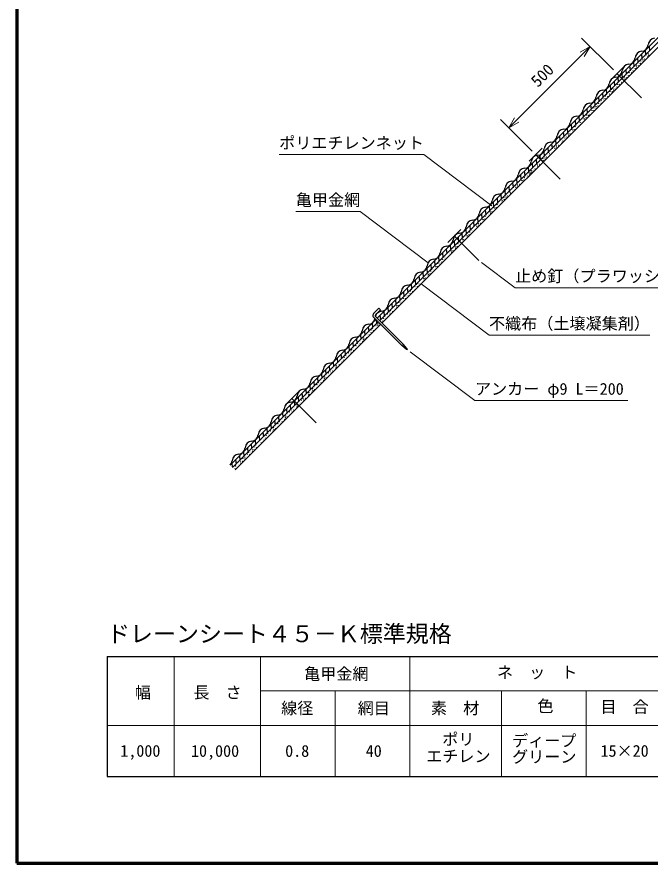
# Model space of a CAD drawing. Units: millimetres, scale not verified. Extents: x 200 to 8200, y 200 to 5824.
# Drawn here: x 200 to 2954, y 200 to 3883 of the extents above; entities that cross this region are included whole.
import ezdxf
from ezdxf.enums import TextEntityAlignment as Align

# ---------------------------------------------------------------- set-up
doc = ezdxf.new("R2010")
doc.units = ezdxf.units.MM
doc.header["$LTSCALE"] = 20
doc.layers.add('C-MTR', color=5, linetype='Continuous')
doc.layers.add('C-MTR-TXT', color=5, linetype='Continuous')
for name, color, linetype, lineweight in [('C-MTR-FRAM', 5, 'Continuous', 25), ('C-MTR-LINE', 5, 'Continuous', 13), ('C-STR', 1, 'Continuous', 25), ('C-STR-DIM', 1, 'Continuous', 13), ('C-STR-HTXT', 1, 'Continuous', 13), ('C-TTL', 2, 'Continuous', 70)]:
    doc.layers.add(name, color=color, linetype=linetype, lineweight=lineweight)
doc.styles.add('ＭＳ ゴシック', font='')
doc.styles.get('ＭＳ ゴシック').set_extended_font_data('MS Gothic')

msp = doc.modelspace()

# ---------------------------------------------------------------- linework, layer by layer
at = {"layer": 'C-MTR-FRAM'}
for p, q in [((592.54, 1099.18), (592.54, 576.18)), ((592.54, 1099.18), (4339.82, 1099.18)), ((592.54, 576.18), (4339.82, 576.18))]:
    msp.add_line(p, q, dxfattribs=at)
at = {"layer": 'C-MTR-LINE'}
for p, q in [((884.24, 1099.18), (884.24, 576.18)), ((1260.16, 1099.18), (1260.16, 576.18)), ((1908.62, 1099.18), (1908.62, 576.18)), ((1260.16, 949.18), (3754.88, 949.18)), ((1584.39, 949.18), (1584.39, 576.18)), ((2308.38, 949.18), (2308.38, 576.18)), ((2676.73, 949.18), (2676.73, 576.18)), ((592.54, 799.18), (4339.82, 799.18))]:
    msp.add_line(p, q, dxfattribs=at)
at = {"layer": 'C-STR', "color": 7}
for p, q in [((1767.51, 2571.99), (3042.02, 3846.5)), ((1778.12, 2561.38), (3048.23, 3831.5)), ((1788.72, 2550.77), (3054.44, 3816.5)), ((2916.47, 3720.95), (2918.18, 3701.44)), ((2933.44, 3737.92), (2935.15, 3718.41)), ((2950.41, 3754.89), (2952.12, 3735.38)), ((2882.53, 3687.01), (2884.23, 3667.5)), ((2899.5, 3703.98), (2901.2, 3684.47)), ((2838.78, 3664.47), (2782.21, 3607.9)), ((2848.59, 3653.07), (2850.29, 3633.56)), ((2865.56, 3670.04), (2867.26, 3650.53)), ((2916.56, 3530.12), (2810.49, 3636.18)), ((2814.65, 3619.12), (2816.35, 3599.62)), ((2831.62, 3636.09), (2833.32, 3616.59)), ((2780.7, 3585.18), (2782.41, 3565.68)), ((2797.67, 3602.15), (2799.38, 3582.65)), ((2746.76, 3551.24), (2748.47, 3531.74)), ((2763.73, 3568.21), (2765.44, 3548.71)), ((2695.85, 3500.33), (2697.56, 3480.82)), ((2712.82, 3517.3), (2714.53, 3497.79)), ((2729.79, 3534.27), (2731.5, 3514.76)), ((2661.91, 3466.39), (2663.62, 3446.88)), ((2678.88, 3483.36), (2680.59, 3463.85)), ((2627.97, 3432.45), (2629.68, 3412.94)), ((2644.94, 3449.42), (2646.65, 3429.91)), ((2594.03, 3398.51), (2595.73, 3379)), ((2611, 3415.48), (2612.7, 3395.97)), ((2560.09, 3364.57), (2561.79, 3345.06)), ((2577.06, 3381.54), (2578.76, 3362.03)), ((2526.15, 3330.62), (2527.85, 3311.12)), ((2543.12, 3347.59), (2544.82, 3328.09)), ((2485.22, 3310.91), (2428.65, 3254.35)), ((2563, 3176.56), (2456.94, 3282.63)), ((2475.23, 3279.71), (2476.94, 3260.21)), ((2492.2, 3296.68), (2493.91, 3277.18)), ((2509.17, 3313.65), (2510.88, 3294.15)), ((2441.29, 3245.77), (2443, 3226.26)), ((2458.26, 3262.74), (2459.97, 3243.24)), ((2407.35, 3211.83), (2409.06, 3192.32)), ((2424.32, 3228.8), (2426.03, 3209.29)), ((2373.41, 3177.89), (2375.12, 3158.38)), ((2390.38, 3194.86), (2392.09, 3175.35)), ((2339.47, 3143.95), (2341.18, 3124.44)), ((2356.44, 3160.92), (2358.15, 3141.41)), ((2305.53, 3110.01), (2307.23, 3090.5)), ((2322.5, 3126.98), (2324.21, 3107.47)), ((2254.62, 3059.1), (2256.32, 3039.59)), ((2271.59, 3076.07), (2273.29, 3056.56)), ((2288.56, 3093.04), (2290.26, 3073.53)), ((2220.68, 3025.15), (2222.38, 3005.65)), ((2237.65, 3042.12), (2239.35, 3022.62)), ((2186.73, 2991.21), (2188.44, 2971.71)), ((2203.7, 3008.18), (2205.41, 2988.68)), ((2131.67, 2957.36), (2075.1, 2900.79)), ((2152.79, 2957.27), (2154.5, 2937.77)), ((2169.76, 2974.24), (2171.47, 2954.74)), ((2209.45, 2823.01), (2103.38, 2929.08)), ((2118.85, 2923.33), (2120.56, 2903.82)), ((2135.82, 2940.3), (2137.53, 2920.79)), ((2067.94, 2872.42), (2069.65, 2852.91)), ((2084.91, 2889.39), (2086.62, 2869.88)), ((2101.88, 2906.36), (2103.59, 2886.85)), ((2034, 2838.48), (2035.71, 2818.97)), ((2050.97, 2855.45), (2052.68, 2835.94)), ((2000.06, 2804.54), (2001.76, 2785.03)), ((2017.03, 2821.51), (2018.74, 2802)), ((1966.12, 2770.6), (1967.82, 2751.09)), ((1983.09, 2787.57), (1984.79, 2768.06)), ((1932.18, 2736.65), (1933.88, 2717.15)), ((1949.15, 2753.63), (1950.85, 2734.12)), ((1898.23, 2702.71), (1899.94, 2683.21)), ((1915.21, 2719.68), (1916.91, 2700.18)), ((1847.32, 2651.8), (1849.03, 2632.3)), ((1864.29, 2668.77), (1866, 2649.27)), ((1881.26, 2685.74), (1882.97, 2666.24)), ((1813.38, 2617.86), (1815.09, 2598.35)), ((1830.35, 2634.83), (1832.06, 2615.32)), ((1751.69, 2591.13), (1774.98, 2614.44)), ((1760.24, 2579.03), (1880.48, 2458.86)), ((1781.78, 2607.64), (1760.53, 2586.38)), ((1781.78, 2607.64), (1774.98, 2614.44)), ((1779.44, 2583.92), (1781.15, 2564.41)), ((1796.41, 2600.89), (1798.12, 2581.38)), ((1127.82, 1932.3), (1761.03, 2565.51)), ((1138.43, 1921.69), (1771.64, 2554.91)), ((1149.03, 1911.09), (1782.25, 2544.31)), ((1745.5, 2549.98), (1747.21, 2530.47)), ((1749.83, 2576.7), (1874.12, 2452.49)), ((1762.75, 2563.8), (1764.18, 2547.44)), ((1711.56, 2516.04), (1713.27, 2496.53)), ((1728.53, 2533.01), (1730.24, 2513.5)), ((1677.62, 2482.1), (1679.32, 2462.59)), ((1694.59, 2499.07), (1696.29, 2479.56)), ((1626.71, 2431.18), (1628.41, 2411.68)), ((1643.68, 2448.16), (1645.38, 2428.65)), ((1660.65, 2465.13), (1662.35, 2445.62)), ((1893.92, 2436.94), (1874.12, 2452.49)), ((1896.04, 2439.07), (1880.48, 2458.86)), ((1893.92, 2436.94), (1898.52, 2434.47)), ((1898.52, 2434.47), (1896.04, 2439.07)), ((1592.76, 2397.24), (1594.47, 2377.74)), ((1609.74, 2414.21), (1611.44, 2394.71)), ((1558.82, 2363.3), (1560.53, 2343.8)), ((1575.79, 2380.27), (1577.5, 2360.77)), ((1524.88, 2329.36), (1526.59, 2309.85)), ((1541.85, 2346.33), (1543.56, 2326.83)), ((1490.94, 2295.42), (1492.65, 2275.91)), ((1507.91, 2312.39), (1509.62, 2292.88)), ((1424.56, 2250.25), (1367.99, 2193.69)), ((1457, 2261.48), (1458.71, 2241.97)), ((1473.97, 2278.45), (1475.68, 2258.94)), ((1502.34, 2115.9), (1396.28, 2221.97)), ((1406.09, 2210.57), (1407.79, 2191.06)), ((1423.06, 2227.54), (1424.77, 2208.03)), ((1440.03, 2244.51), (1441.74, 2225)), ((1372.15, 2176.63), (1373.85, 2157.12)), ((1389.12, 2193.6), (1390.82, 2174.09)), ((1338.21, 2142.68), (1339.91, 2123.18)), ((1355.18, 2159.66), (1356.88, 2140.15)), ((1304.27, 2108.74), (1305.97, 2089.24)), ((1321.24, 2125.71), (1322.94, 2106.21)), ((1270.32, 2074.8), (1272.03, 2055.3)), ((1287.29, 2091.77), (1289, 2072.27)), ((1236.38, 2040.86), (1238.09, 2021.36)), ((1253.35, 2057.83), (1255.06, 2038.33)), ((1185.47, 1989.95), (1187.18, 1970.44)), ((1202.44, 2006.92), (1204.15, 1987.41)), ((1219.41, 2023.89), (1221.12, 2004.38)), ((1151.53, 1956.01), (1153.24, 1936.5)), ((1168.5, 1972.98), (1170.21, 1953.47)), ((1134.56, 1939.04), (1135.85, 1924.27))]:
    msp.add_line(p, q, dxfattribs=at)
for centre in [(2945.79, 3723.93), (2913.9, 3690.93), (2918.62, 3699.33), (2923.44, 3695.86), (2923.78, 3689.74), (2931.15, 3698.72), (2933.22, 3710.25), (2937.95, 3718.65), (2944.47, 3709.72), (2947.1, 3716.62), (2867.71, 3648.41), (2880.24, 3647.81), (2882.31, 3659.34), (2887.03, 3667.74), (2889.52, 3657.66), (2893.56, 3658.81), (2894.88, 3673.01), (2896.19, 3665.71), (2904.45, 3678.3), (2904.46, 3670.41), (2911.82, 3679.39), (2836.12, 3616.83), (2843.97, 3622.1), (2845.28, 3614.8), (2853.54, 3627.38), (2853.55, 3619.5), (2860.91, 3628.48), (2862.98, 3640.01), (2872.53, 3644.95), (2872.87, 3638.83), (2802.63, 3576.47), (2810, 3577.57), (2812.07, 3589.1), (2816.8, 3597.5), (2821.62, 3594.04), (2821.96, 3587.91), (2829.33, 3596.89), (2831.4, 3608.43), (2842.65, 3607.9), (2761.16, 3538.19), (2765.88, 3546.59), (2770.71, 3543.13), (2771.05, 3537), (2778.41, 3545.98), (2780.49, 3557.52), (2785.21, 3565.92), (2787.7, 3555.83), (2791.74, 3556.99), (2793.06, 3571.19), (2794.37, 3563.89), (2802.63, 3568.59), (2729.58, 3506.6), (2734.3, 3515), (2740.83, 3506.07), (2742.15, 3520.28), (2743.46, 3512.98), (2751.71, 3525.56), (2751.72, 3517.68), (2759.09, 3526.66), (2683.39, 3464.09), (2691.24, 3469.37), (2692.54, 3462.06), (2700.8, 3474.65), (2700.81, 3466.77), (2708.18, 3475.75), (2710.25, 3487.28), (2714.97, 3495.68), (2719.8, 3492.21), (2720.14, 3486.09), (2727.5, 3495.07), (2657.27, 3424.83), (2659.34, 3436.37), (2664.06, 3444.77), (2668.88, 3441.3), (2669.22, 3435.18), (2676.59, 3444.16), (2678.66, 3455.69), (2685.88, 3454.01), (2689.91, 3455.16), (2613.15, 3393.86), (2617.97, 3390.39), (2625.68, 3393.25), (2627.75, 3404.78), (2632.48, 3413.18), (2639, 3404.25), (2640.32, 3418.46), (2641.63, 3411.15), (2649.89, 3423.74), (2649.9, 3415.85), (2582.01, 3355.86), (2588.09, 3353.34), (2589.41, 3367.54), (2590.72, 3360.24), (2598.98, 3372.83), (2598.99, 3364.94), (2606.35, 3373.92), (2608.43, 3385.46), (2618.31, 3384.27), (2538.5, 3316.63), (2548.07, 3321.91), (2548.07, 3314.03), (2555.44, 3323.01), (2557.51, 3334.54), (2562.24, 3342.94), (2567.4, 3333.36), (2571.12, 3336.37), (2572.44, 3350.57), (2574.77, 3342.34), (2582.02, 3347.97), (2506.6, 3283.63), (2511.33, 3292.03), (2516.15, 3288.57), (2516.49, 3282.44), (2523.86, 3291.42), (2525.93, 3302.96), (2530.65, 3311.36), (2537.18, 3302.43), (2539.81, 3309.33), (2460.41, 3241.12), (2472.94, 3240.51), (2475.02, 3252.05), (2479.74, 3260.45), (2486.27, 3251.52), (2487.59, 3265.72), (2488.9, 3258.42), (2497.16, 3271), (2497.16, 3263.12), (2504.53, 3272.1), (2436.65, 3204.22), (2436.68, 3214.81), (2437.99, 3207.5), (2446.24, 3220.09), (2446.25, 3212.21), (2453.62, 3221.19), (2455.69, 3232.72), (2465.24, 3237.66), (2465.58, 3231.53), (2392.53, 3173.24), (2397.36, 3169.77), (2405.06, 3172.63), (2407.13, 3184.16), (2411.86, 3192.56), (2418.38, 3183.63), (2419.71, 3197.84), (2421.01, 3190.53), (2429.27, 3203.12), (2429.28, 3195.24), (2435.35, 3200.6), (2356.22, 3133.25), (2360.95, 3141.65), (2367.47, 3132.72), (2368.8, 3146.93), (2370.1, 3139.62), (2378.36, 3152.21), (2378.37, 3144.32), (2385.74, 3153.31), (2387.81, 3164.84), (2397.69, 3163.65), (2317.88, 3096.02), (2327.45, 3101.3), (2327.46, 3093.41), (2334.83, 3102.39), (2336.9, 3113.93), (2341.62, 3122.33), (2346.44, 3118.86), (2346.78, 3112.74), (2354.15, 3121.72), (2288.34, 3065.37), (2293.06, 3073.77), (2299.59, 3064.84), (2300.91, 3079.04), (2302.22, 3071.74), (2310.48, 3084.33), (2310.49, 3076.44), (2316.56, 3081.81), (2319.19, 3088.71), (2242.15, 3022.86), (2250, 3028.13), (2251.31, 3020.83), (2259.57, 3033.42), (2259.58, 3025.53), (2266.94, 3034.51), (2269.02, 3046.04), (2273.74, 3054.44), (2278.56, 3050.98), (2278.9, 3044.86), (2286.27, 3053.84), (2216.03, 2983.6), (2218.1, 2995.13), (2222.83, 3003.53), (2227.65, 3000.07), (2227.99, 2993.94), (2235.36, 3002.92), (2237.43, 3014.46), (2248.68, 3013.93), (2169.55, 2946.58), (2174.27, 2954.98), (2180.8, 2946.05), (2182.12, 2960.25), (2183.43, 2952.95), (2191.69, 2957.65), (2197.77, 2963.02), (2199.09, 2977.22), (2200.4, 2969.92), (2208.66, 2982.5), (2208.66, 2974.62), (2131.21, 2909.34), (2140.77, 2914.62), (2148.15, 2915.72), (2150.22, 2927.25), (2154.94, 2935.65), (2159.77, 2932.19), (2160.11, 2926.06), (2167.47, 2935.04), (2099.31, 2876.34), (2104.03, 2884.74), (2108.86, 2881.27), (2109.19, 2875.15), (2116.56, 2884.13), (2118.63, 2895.66), (2123.36, 2904.06), (2129.88, 2895.13), (2132.52, 2902.03), (2140.78, 2906.74), (2055.48, 2836.18), (2063.32, 2841.46), (2072.9, 2838.85), (2078.97, 2844.22), (2080.3, 2858.43), (2081.6, 2851.12), (2089.86, 2863.71), (2089.87, 2855.83), (2097.24, 2864.81), (2031.43, 2808.46), (2036.15, 2816.86), (2040.97, 2813.39), (2041.31, 2807.27), (2048.68, 2816.25), (2050.75, 2827.78), (2062, 2827.25), (2064.63, 2834.15), (1985.24, 2765.95), (1990.06, 2762.48), (1997.77, 2765.34), (1999.84, 2776.87), (2004.56, 2785.27), (2011.09, 2776.34), (2012.41, 2790.55), (2013.72, 2783.24), (2021.98, 2795.83), (2021.99, 2787.94), (2029.36, 2796.92), (1960.18, 2725.43), (1961.5, 2739.63), (1962.81, 2732.33), (1971.07, 2744.92), (1971.08, 2737.03), (1978.44, 2746.01), (1980.52, 2757.54), (1990.4, 2756.36), (1912.63, 2689.66), (1917.36, 2698.06), (1922.18, 2694.6), (1922.52, 2688.47), (1929.89, 2697.45), (1931.96, 2708.99), (1936.68, 2717.39), (1943.21, 2708.46), (1944.53, 2722.66), (1945.84, 2715.36), (1954.11, 2720.06), (1881.05, 2658.08), (1885.77, 2666.48), (1892.3, 2657.55), (1893.62, 2671.75), (1894.93, 2664.45), (1903.19, 2677.03), (1903.19, 2669.15), (1910.56, 2678.13), (1842.71, 2620.84), (1852.27, 2626.12), (1852.28, 2618.24), (1859.65, 2627.22), (1861.72, 2638.75), (1866.45, 2647.15), (1871.27, 2643.69), (1871.61, 2637.56), (1878.98, 2646.54), (1798.56, 2579.27), (1811.09, 2578.66), (1813.16, 2590.19), (1817.89, 2598.59), (1824.41, 2589.66), (1825.74, 2603.87), (1827.05, 2596.56), (1835.31, 2601.27), (1841.39, 2606.63), (1844.02, 2613.54), (1767.83, 2546.26), (1775.21, 2547.36), (1784.39, 2558.24), (1791.77, 2559.34), (1793.84, 2570.87), (1803.39, 2575.8), (1803.72, 2569.68), (1733.48, 2507.33), (1740.86, 2508.42), (1742.93, 2519.96), (1747.65, 2528.36), (1752.47, 2524.89), (1752.81, 2518.77), (1760.18, 2527.75), (1762.25, 2539.28), (1769.88, 2538.67), (1694.37, 2471.4), (1699.09, 2479.8), (1705.62, 2470.87), (1706.94, 2485.08), (1708.25, 2477.77), (1716.52, 2482.47), (1722.59, 2487.84), (1723.91, 2502.05), (1725.22, 2494.74), (1733.49, 2499.44), (1656.03, 2434.16), (1665.6, 2439.45), (1665.61, 2431.56), (1672.97, 2440.54), (1675.05, 2452.07), (1679.77, 2460.47), (1684.59, 2457.01), (1684.93, 2450.89), (1692.3, 2459.87), (1624.13, 2401.16), (1628.86, 2409.56), (1633.68, 2406.1), (1634.02, 2399.97), (1641.39, 2408.96), (1643.46, 2420.49), (1648.18, 2428.89), (1654.71, 2419.96), (1657.34, 2426.86), (1580.3, 2361.01), (1588.15, 2366.28), (1589.46, 2358.98), (1597.72, 2363.68), (1603.8, 2369.05), (1605.12, 2383.25), (1606.43, 2375.95), (1614.69, 2388.53), (1614.69, 2380.65), (1622.06, 2389.63), (1546.8, 2320.65), (1554.18, 2321.75), (1556.25, 2333.28), (1560.98, 2341.68), (1565.8, 2338.22), (1566.14, 2332.09), (1573.5, 2341.07), (1575.58, 2352.61), (1586.83, 2352.08), (1510.06, 2290.77), (1514.89, 2287.3), (1522.59, 2290.16), (1524.67, 2301.69), (1529.39, 2310.09), (1535.92, 2301.16), (1537.24, 2315.37), (1538.55, 2308.07), (1546.81, 2312.77), (1469.36, 2247.49), (1485, 2250.25), (1486.33, 2264.46), (1487.63, 2257.15), (1495.89, 2269.74), (1495.9, 2261.86), (1503.27, 2270.84), (1505.34, 2282.37), (1515.23, 2281.18), (1437.46, 2214.49), (1442.18, 2222.89), (1447, 2219.42), (1447.34, 2213.3), (1454.71, 2222.28), (1456.78, 2233.81), (1461.51, 2242.21), (1468.03, 2233.28), (1470.66, 2240.18), (1405.87, 2182.9), (1410.59, 2191.3), (1417.12, 2182.37), (1418.44, 2196.58), (1419.75, 2189.27), (1428.01, 2201.86), (1428.02, 2193.97), (1435.39, 2202.95), (1367.53, 2145.66), (1368.84, 2138.36), (1377.1, 2150.95), (1377.11, 2143.06), (1384.47, 2152.04), (1386.55, 2163.57), (1391.27, 2171.98), (1396.09, 2168.51), (1396.43, 2162.39), (1403.8, 2171.37), (1326.19, 2100.03), (1333.56, 2101.13), (1335.63, 2112.66), (1340.36, 2121.06), (1345.18, 2117.6), (1345.52, 2111.48), (1352.89, 2120.46), (1354.96, 2131.99), (1366.21, 2131.46), (1289.45, 2070.15), (1294.27, 2066.69), (1301.98, 2069.54), (1304.05, 2081.08), (1308.77, 2089.48), (1315.3, 2080.55), (1316.62, 2094.75), (1317.93, 2087.45), (1326.19, 2092.15), (1264.39, 2029.63), (1265.71, 2043.84), (1267.02, 2036.54), (1275.28, 2049.12), (1275.28, 2041.24), (1282.65, 2050.22), (1284.72, 2061.75), (1294.61, 2060.56), (1214.8, 1992.93), (1224.36, 1998.21), (1224.37, 1990.33), (1231.74, 1999.31), (1233.81, 2010.84), (1238.53, 2019.24), (1243.36, 2015.78), (1243.7, 2009.65), (1251.06, 2018.63), (1182.9, 1959.93), (1187.62, 1968.33), (1192.45, 1964.86), (1192.78, 1958.74), (1200.15, 1967.72), (1202.22, 1979.25), (1206.95, 1987.65), (1213.47, 1978.72), (1216.1, 1985.62), (1149.24, 1916.81), (1151.31, 1928.34), (1162.56, 1927.81), (1163.89, 1942.02), (1165.19, 1934.71), (1173.45, 1947.3), (1173.46, 1939.41), (1180.83, 1948.4)]:
    msp.add_circle(centre, 0.3, dxfattribs=at)
at = {"layer": 'C-STR'}
for centre, start, end in [((2915.74, 3763.23), 273.88791, 356.11209), ((2976.43, 3759.11), 93.88791, 176.11209), ((2919.86, 3702.54), 93.88791, 176.11209), ((2859.17, 3706.66), 273.88791, 356.11209), ((2802.6, 3650.1), 273.88791, 356.11209), ((2863.29, 3645.97), 93.88791, 176.11209), ((2806.73, 3589.4), 93.88791, 176.11209), ((2746.03, 3593.53), 273.88791, 356.11209), ((2750.16, 3532.83), 93.88791, 176.11209), ((2693.59, 3476.27), 93.88791, 176.11209), ((2689.46, 3536.96), 273.88791, 356.11209), ((2632.9, 3480.39), 273.88791, 356.11209), ((2637.02, 3419.7), 93.88791, 176.11209), ((2580.45, 3363.13), 93.88791, 176.11209), ((2576.33, 3423.82), 273.88791, 356.11209), ((2519.76, 3367.25), 273.88791, 356.11209), ((2523.88, 3306.56), 93.88791, 176.11209), ((2467.31, 3249.99), 93.88791, 176.11209), ((2463.19, 3310.68), 273.88791, 356.11209), ((2406.62, 3254.12), 273.88791, 356.11209), ((2410.75, 3193.42), 93.88791, 176.11209), ((2354.18, 3136.85), 93.88791, 176.11209), ((2350.05, 3197.55), 273.88791, 356.11209), ((2293.48, 3140.98), 273.88791, 356.11209), ((2297.61, 3080.29), 93.88791, 176.11209), ((2236.92, 3084.41), 273.88791, 356.11209), ((2180.35, 3027.84), 273.88791, 356.11209), ((2241.04, 3023.72), 93.88791, 176.11209), ((2184.47, 2967.15), 93.88791, 176.11209), ((2123.78, 2971.27), 273.88791, 356.11209), ((2067.21, 2914.7), 273.88791, 356.11209), ((2127.9, 2910.58), 93.88791, 176.11209), ((2071.34, 2854.01), 93.88791, 176.11209), ((2010.64, 2858.14), 273.88791, 356.11209), ((1954.07, 2801.57), 273.88791, 356.11209), ((2014.77, 2797.44), 93.88791, 176.11209), ((1958.2, 2740.87), 93.88791, 176.11209), ((1897.5, 2745), 273.88791, 356.11209), ((1901.63, 2684.31), 93.88791, 176.11209), ((1845.06, 2627.74), 93.88791, 176.11209), ((1840.94, 2688.43), 273.88791, 356.11209), ((1784.37, 2631.86), 273.88791, 356.11209), ((1788.49, 2571.17), 93.88791, 162.8542), ((1731.92, 2514.6), 93.88791, 176.11209), ((1727.8, 2575.29), 273.88791, 348.03481), ((1671.23, 2518.73), 273.88791, 356.11209), ((1675.36, 2458.03), 93.88791, 176.11209), ((1618.79, 2401.46), 93.88791, 176.11209), ((1614.66, 2462.16), 273.88791, 356.11209), ((1558.09, 2405.59), 273.88791, 356.11209), ((1562.22, 2344.89), 93.88791, 176.11209), ((1501.52, 2349.02), 273.88791, 356.11209), ((1444.96, 2292.45), 273.88791, 356.11209), ((1505.65, 2288.33), 93.88791, 176.11209), ((1449.08, 2231.76), 93.88791, 176.11209), ((1388.39, 2235.88), 273.88791, 356.11209), ((1331.82, 2179.31), 273.88791, 356.11209), ((1392.51, 2175.19), 93.88791, 176.11209), ((1335.94, 2118.62), 93.88791, 176.11209), ((1275.25, 2122.75), 273.88791, 356.11209), ((1218.68, 2066.18), 273.88791, 356.11209), ((1279.38, 2062.05), 93.88791, 176.11209), ((1222.81, 2005.48), 93.88791, 176.11209), ((1162.11, 2009.61), 273.88791, 356.11209), ((1166.24, 1948.91), 93.88791, 176.11209), ((1105.55, 1953.04), 317.04491, 356.11209)]:
    msp.add_arc(centre, 30.42, start, end, dxfattribs=at)
at = {"layer": 'C-STR', "color": 7}
for centre, radius, start, end in [((1760.37, 2582.68), 12.12, 135.76262, 209.53793), ((1763.77, 2582.57), 5, 130.3409, 225.01704)]:
    msp.add_arc(centre, radius, start, end, dxfattribs=at)
at = {"layer": 'C-STR-DIM'}
for p, q in [((2794.64, 3652.04), (2656.75, 3789.92)), ((2693.19, 3753.49), (2668.19, 3710.19)), ((2441.09, 3298.48), (2303.2, 3436.37)), ((2339.63, 3399.93), (2364.63, 3443.23)), ((2339.63, 3399.93), (2382.94, 3424.93))]:
    msp.add_line(p, q, dxfattribs=at)
msp.add_lwpolyline([(2339.63, 3399.93), (2693.19, 3753.49), (2649.89, 3728.49)], dxfattribs=at)
at = {"layer": 'C-STR-HTXT'}
for p, q in [((1340.89, 3283.42), (1970.89, 3283.42)), ((1970.89, 3283.42), (2266.5, 3060.25)), ((1413.27, 3035.26), (1693.27, 3035.26)), ((1693.27, 3035.26), (1988.88, 2812.09)), ((2221.42, 2813.97), (2367.35, 2703.8)), ((1958.2, 2720.25), (2253.81, 2497.08)), ((2367.35, 2703.8), (3347.35, 2703.8)), ((2253.81, 2497.08), (2953.81, 2497.08)), ((1910.67, 2425.68), (2192.55, 2212.87)), ((2192.55, 2212.87), (2857.55, 2212.87))]:
    msp.add_line(p, q, dxfattribs=at)
at = {"layer": 'C-TTL'}
msp.add_lwpolyline([(200, 200), (8200, 200), (8200, 5740), (200, 5740)], close=True, dxfattribs=at)

# ---------------------------------------------------------------- texts
at = {"layer": 'C-MTR', "style": 'ＭＳ ゴシック'}
msp.add_text('ドレーンシート４５－Ｋ標準規格', height=73.31, dxfattribs=at).set_placement((591.73, 1139.18), align=Align.BOTTOM_LEFT)
at = {"layer": 'C-MTR-TXT', "style": 'ＭＳ ゴシック'}
msp.add_text('亀甲金網', height=51.32, dxfattribs=at).set_placement((1449.52, 1023.75), align=Align.MIDDLE_LEFT)
for s, p in [('ネ\u3000ッ\u3000ト', (2463.24, 989.18)), ('色', (2499.28, 842.32)), ('目\u3000合', (2843.6, 839.18)), ('ポリ', (2120.32, 698.18)), ('エチレン', (2120.32, 624.18))]:
    msp.add_text(s, height=51.32, dxfattribs=at).set_placement(p, align=Align.BOTTOM_CENTER)
for s, p in [('幅', (747.71, 942.6)), ('長\u3000さ', (1072.83, 942.6)), ('線径', (1419.31, 873.97)), ('網目', (1752.3, 873.97)), ('素\u3000材', (2106.13, 873.97)), ('1,000', (736.91, 688.38)), ('10,000', (1062.03, 688.02)), ('0.8', (1419.31, 688.02)), ('40', (1752.3, 688.02)), ('15×20', (2843.6, 688.38))]:
    msp.add_text(s, height=51.32, dxfattribs=at).set_placement(p, align=Align.MIDDLE_CENTER)
for s, p in [('ディープ', (2354.08, 758.38)), ('グリーン', (2354.08, 688.38))]:
    msp.add_text(s, height=51.32, dxfattribs=at).set_placement(p, align=Align.TOP_LEFT)
at = {"layer": 'C-STR-DIM', "color": 7, "style": 'ＭＳ ゴシック'}
msp.add_text('500', height=51.32, rotation=45, dxfattribs=at).set_placement((2477.43, 3562.61), align=Align.BOTTOM_LEFT)
at = {"layer": 'C-STR-HTXT', "color": 7, "style": 'ＭＳ ゴシック'}
for s, p in [('ポリエチレンネット', (1340.89, 3293.42)), ('亀甲金網', (1413.27, 3045.26)), ('止め釘（プラワッシャー併用）', (2367.35, 2713.8)), ('不織布（土壌凝集剤）', (2253.81, 2507.08)), ('アンカー φ9 L＝200', (2192.55, 2222.87))]:
    msp.add_text(s, height=51.32, dxfattribs=at).set_placement(p, align=Align.BOTTOM_LEFT)

doc.saveas('drawing.dxf')
